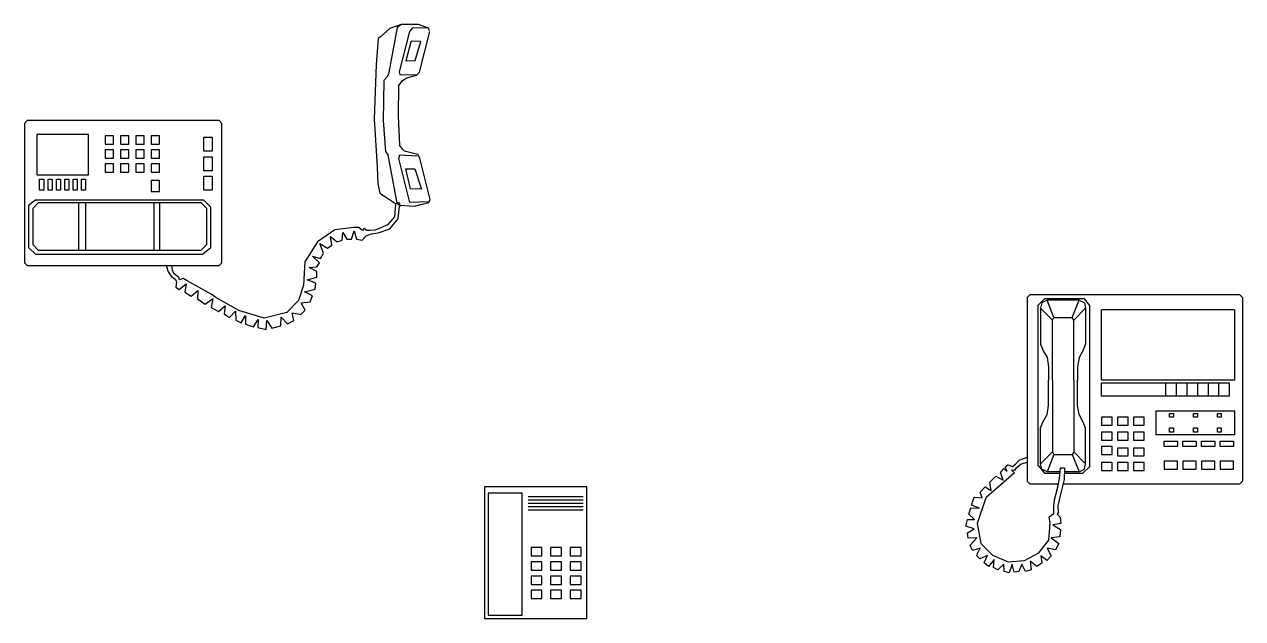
# Model space of a CAD drawing. Header units: inches. Extents: x 11.8 to 54.3, y 10.8 to 35.6.
# Drawn here: x 50.852 to 52.086, y 17.44 to 18.041 of the extents above; entities that cross this region are included whole.
import ezdxf

# ---------------------------------------------------------------- set-up
doc = ezdxf.new("R2010")
doc.units = ezdxf.units.IN
doc.header["$MEASUREMENT"] = 0
doc.layers.add('02', color=2, linetype='Continuous')

msp = doc.modelspace()

# ---------------------------------------------------------------- linework, layer by layer
at = {"layer": '02'}
for p, q in [((51.2336, 18.0414), (51.2222, 18.0371)), ((51.2332, 18.041), (51.2297, 18.0382)), ((51.2513, 18.0414), (51.2336, 18.0414)), ((51.2612, 18.0375), (51.2513, 18.0414)), ((51.2104, 18.0272), (51.2084, 18.0009)), ((51.2127, 18.0288), (51.2104, 18.0272)), ((51.2222, 18.0371), (51.2127, 18.0288)), ((51.2297, 18.0382), (51.2206, 17.991)), ((51.2419, 18.0343), (51.2316, 17.9934)), ((51.2446, 18.0375), (51.2419, 18.0343)), ((51.2612, 18.0378), (51.2446, 18.0375)), ((51.2521, 17.993), (51.2627, 18.0343)), ((51.2624, 18.0347), (51.2612, 18.0375)), ((51.2434, 18.0233), (51.2383, 18.0044)), ((51.2446, 18.0245), (51.2434, 18.0233)), ((51.2537, 18.0241), (51.2446, 18.0245)), ((51.2478, 18.0048), (51.2537, 18.0241)), ((51.2383, 18.0044), (51.2478, 18.0048)), ((51.2084, 18.0009), (51.2064, 17.9458)), ((51.2206, 17.991), (51.219, 17.9879)), ((51.2316, 17.9934), (51.2324, 17.9906)), ((51.2324, 17.9906), (51.2497, 17.9902)), ((51.2395, 17.9871), (51.249, 17.9898)), ((51.249, 17.9898), (51.2521, 17.993)), ((51.2159, 17.9847), (51.2155, 17.9442)), ((51.219, 17.9879), (51.2159, 17.9847)), ((51.2308, 17.9489), (51.2312, 17.9796)), ((51.2312, 17.9796), (51.2348, 17.9847)), ((51.2348, 17.9847), (51.2395, 17.9871)), ((50.8546, 17.9439), (50.8517, 17.9411)), ((50.8517, 17.9411), (50.8517, 17.8)), ((51.0492, 17.9439), (50.8546, 17.9439)), ((51.052, 17.9411), (51.0492, 17.9439)), ((51.052, 17.8), (51.052, 17.9411)), ((51.2064, 17.9458), (51.2092, 17.8969)), ((51.2155, 17.9442), (51.2178, 17.9127)), ((51.2324, 17.9186), (51.2308, 17.9489)), ((50.9166, 17.9298), (50.8644, 17.9298)), ((50.8644, 17.9298), (50.8644, 17.8889)), ((50.9166, 17.8889), (50.9166, 17.9298)), ((50.9335, 17.9284), (50.9335, 17.9199)), ((50.942, 17.9284), (50.9335, 17.9284)), ((50.942, 17.9199), (50.942, 17.9284)), ((50.9491, 17.9284), (50.9491, 17.9199)), ((50.9575, 17.9284), (50.9491, 17.9284)), ((50.9575, 17.9199), (50.9575, 17.9284)), ((50.9646, 17.9284), (50.9646, 17.9199)), ((50.973, 17.9284), (50.9646, 17.9284)), ((50.973, 17.9199), (50.973, 17.9284)), ((50.9801, 17.9284), (50.9801, 17.9199)), ((50.9886, 17.9284), (50.9801, 17.9284)), ((50.9886, 17.9199), (50.9886, 17.9284)), ((50.9335, 17.9199), (50.942, 17.9199)), ((50.9491, 17.9199), (50.9575, 17.9199)), ((50.9646, 17.9199), (50.973, 17.9199)), ((50.9801, 17.9199), (50.9886, 17.9199)), ((51.0337, 17.927), (51.0422, 17.927)), ((51.0337, 17.9129), (51.0337, 17.927)), ((51.0422, 17.927), (51.0422, 17.9129)), ((51.2348, 17.9151), (51.2324, 17.9186)), ((50.9335, 17.9143), (50.9335, 17.9058)), ((50.942, 17.9143), (50.9335, 17.9143)), ((50.9335, 17.9058), (50.942, 17.9058)), ((50.942, 17.9058), (50.942, 17.9143)), ((50.9491, 17.9143), (50.9491, 17.9058)), ((50.9575, 17.9143), (50.9491, 17.9143)), ((50.9491, 17.9058), (50.9575, 17.9058)), ((50.9575, 17.9058), (50.9575, 17.9143)), ((50.9646, 17.9143), (50.9646, 17.9058)), ((50.973, 17.9143), (50.9646, 17.9143)), ((50.9646, 17.9058), (50.973, 17.9058)), ((50.973, 17.9058), (50.973, 17.9143)), ((50.9801, 17.9143), (50.9801, 17.9058)), ((50.9886, 17.9143), (50.9801, 17.9143)), ((50.9801, 17.9058), (50.9886, 17.9058)), ((50.9886, 17.9058), (50.9886, 17.9143)), ((51.0422, 17.9129), (51.0337, 17.9129)), ((51.0337, 17.9072), (51.0422, 17.9072)), ((51.0337, 17.8931), (51.0337, 17.9072)), ((51.0422, 17.9072), (51.0422, 17.8931)), ((51.2178, 17.9127), (51.2202, 17.9091)), ((51.2202, 17.9091), (51.2293, 17.8603)), ((51.2312, 17.9056), (51.2324, 17.9091)), ((51.2415, 17.8651), (51.2312, 17.9056)), ((51.2324, 17.9091), (51.2497, 17.9084)), ((51.2371, 17.9131), (51.2348, 17.9151)), ((51.2505, 17.9095), (51.2371, 17.9131)), ((51.2525, 17.906), (51.2505, 17.9095)), ((51.2631, 17.8639), (51.2525, 17.906)), ((50.9335, 17.9002), (50.9335, 17.8917)), ((50.942, 17.9002), (50.9335, 17.9002)), ((50.9335, 17.8917), (50.942, 17.8917)), ((50.942, 17.8917), (50.942, 17.9002)), ((50.9491, 17.9002), (50.9491, 17.8917)), ((50.9575, 17.9002), (50.9491, 17.9002)), ((50.9491, 17.8917), (50.9575, 17.8917)), ((50.9575, 17.8917), (50.9575, 17.9002)), ((50.9646, 17.9002), (50.9646, 17.8917)), ((50.973, 17.9002), (50.9646, 17.9002)), ((50.9646, 17.8917), (50.973, 17.8917)), ((50.973, 17.8917), (50.973, 17.9002)), ((50.9801, 17.9002), (50.9801, 17.8917)), ((50.9886, 17.9002), (50.9801, 17.9002)), ((50.9801, 17.8917), (50.9886, 17.8917)), ((50.9886, 17.8917), (50.9886, 17.9002)), ((51.0422, 17.8931), (51.0337, 17.8931)), ((51.2092, 17.8969), (51.21, 17.88)), ((51.2431, 17.8749), (51.2383, 17.895)), ((51.2383, 17.895), (51.2474, 17.895)), ((51.2474, 17.895), (51.2541, 17.8745)), ((50.8644, 17.8889), (50.9166, 17.8889)), ((50.8672, 17.8734), (50.8672, 17.8847)), ((50.8672, 17.8847), (50.8715, 17.8847)), ((50.8715, 17.8847), (50.8715, 17.8734)), ((50.8757, 17.8734), (50.8757, 17.8847)), ((50.8757, 17.8847), (50.8799, 17.8847)), ((50.8799, 17.8847), (50.8799, 17.8734)), ((50.8842, 17.8734), (50.8842, 17.8847)), ((50.8842, 17.8847), (50.8884, 17.8847)), ((50.8884, 17.8847), (50.8884, 17.8734)), ((50.8926, 17.8734), (50.8926, 17.8847)), ((50.8926, 17.8847), (50.8969, 17.8847)), ((50.8969, 17.8847), (50.8969, 17.8734)), ((50.9011, 17.8734), (50.9011, 17.8847)), ((50.9011, 17.8847), (50.9053, 17.8847)), ((50.9053, 17.8847), (50.9053, 17.8734)), ((50.9096, 17.8734), (50.9096, 17.8847)), ((50.9096, 17.8847), (50.9138, 17.8847)), ((50.9138, 17.8847), (50.9138, 17.8734)), ((50.9801, 17.8832), (50.9801, 17.872)), ((50.9886, 17.8832), (50.9801, 17.8832)), ((50.9886, 17.872), (50.9886, 17.8832)), ((51.0337, 17.8734), (51.0337, 17.8875)), ((51.0337, 17.8875), (51.0422, 17.8875)), ((51.0422, 17.8875), (51.0422, 17.8734)), ((51.21, 17.88), (51.2119, 17.8706)), ((50.8715, 17.8734), (50.8672, 17.8734)), ((50.8799, 17.8734), (50.8757, 17.8734)), ((50.8884, 17.8734), (50.8842, 17.8734)), ((50.8969, 17.8734), (50.8926, 17.8734)), ((50.9053, 17.8734), (50.9011, 17.8734)), ((50.9138, 17.8734), (50.9096, 17.8734)), ((50.9801, 17.872), (50.9886, 17.872)), ((51.0422, 17.8734), (51.0337, 17.8734)), ((51.2119, 17.8706), (51.2186, 17.8662)), ((51.2186, 17.8662), (51.2249, 17.8619)), ((51.2541, 17.8745), (51.2431, 17.8749)), ((50.863, 17.8635), (50.856, 17.8579)), ((50.856, 17.8579), (50.856, 17.8155)), ((50.8658, 17.8607), (50.8602, 17.855)), ((50.8602, 17.855), (50.8602, 17.8184)), ((51.0337, 17.8635), (50.863, 17.8635)), ((51.0309, 17.8607), (50.8658, 17.8607)), ((50.9067, 17.8607), (50.9067, 17.8127)), ((50.9138, 17.8607), (50.9138, 17.8127)), ((50.9829, 17.8607), (50.9829, 17.8127)), ((50.9886, 17.8607), (50.9886, 17.8127)), ((51.0365, 17.855), (51.0309, 17.8607)), ((51.0407, 17.8564), (51.0337, 17.8635)), ((51.0365, 17.8184), (51.0365, 17.855)), ((51.0407, 17.8155), (51.0407, 17.8564)), ((51.2249, 17.8619), (51.2285, 17.8592)), ((51.228, 17.8592), (51.2268, 17.8464)), ((51.2295, 17.861), (51.228, 17.8592)), ((51.2293, 17.8603), (51.2336, 17.8576)), ((51.2322, 17.8604), (51.2295, 17.861)), ((51.2304, 17.8443), (51.2322, 17.8604)), ((51.232, 17.8584), (51.247, 17.8572)), ((51.2423, 17.8611), (51.2415, 17.8651)), ((51.2612, 17.8615), (51.2423, 17.8611)), ((51.247, 17.8572), (51.2537, 17.8588)), ((51.2537, 17.8588), (51.2616, 17.8611)), ((51.2616, 17.8611), (51.2631, 17.8639)), ((51.2268, 17.8464), (51.2198, 17.8383)), ((51.2222, 17.8343), (51.2304, 17.8443)), ((51.1664, 17.8334), (51.1488, 17.821)), ((51.1858, 17.8355), (51.1664, 17.8334)), ((51.1737, 17.8228), (51.1746, 17.8307)), ((51.1746, 17.8307), (51.1785, 17.8237)), ((51.1834, 17.8237), (51.1861, 17.8322)), ((51.1907, 17.8355), (51.1858, 17.8355)), ((51.1861, 17.8322), (51.1885, 17.824)), ((51.1943, 17.8325), (51.1907, 17.8355)), ((51.1961, 17.8346), (51.1943, 17.8325)), ((51.1989, 17.8325), (51.1961, 17.8346)), ((51.1983, 17.8273), (51.2034, 17.8292)), ((51.2022, 17.8325), (51.1989, 17.8325)), ((51.2074, 17.8331), (51.2022, 17.8325)), ((51.2034, 17.8292), (51.2104, 17.8301)), ((51.2198, 17.8383), (51.2074, 17.8331)), ((51.2104, 17.8301), (51.2222, 17.8343)), ((50.8602, 17.8184), (50.8658, 17.8127)), ((51.0309, 17.8127), (51.0365, 17.8184)), ((51.1488, 17.821), (51.1361, 17.801)), ((51.1512, 17.8195), (51.1588, 17.8146)), ((51.1549, 17.8095), (51.1512, 17.8195)), ((51.1588, 17.8146), (51.1634, 17.8179)), ((51.1619, 17.8264), (51.1688, 17.8213)), ((51.1634, 17.8179), (51.1619, 17.8264)), ((51.1688, 17.8213), (51.1737, 17.8228)), ((51.1785, 17.8237), (51.1834, 17.8237)), ((51.1885, 17.824), (51.194, 17.8228)), ((51.194, 17.8228), (51.1983, 17.8273)), ((50.856, 17.8155), (50.863, 17.8085)), ((50.863, 17.8085), (51.0323, 17.8085)), ((50.8658, 17.8127), (51.0309, 17.8127)), ((51.0323, 17.8085), (51.0407, 17.8155)), ((51.1509, 17.7998), (51.1437, 17.8067)), ((51.1437, 17.8067), (51.1519, 17.8043)), ((51.1519, 17.8043), (51.1549, 17.8095)), ((50.8517, 17.8), (50.8546, 17.7972)), ((50.8546, 17.7972), (51.0492, 17.7972)), ((50.9956, 17.7972), (50.9975, 17.7907)), ((51.0017, 17.7925), (51.0012, 17.7972)), ((51.0032, 17.7892), (51.0017, 17.7925)), ((51.0492, 17.7972), (51.052, 17.8)), ((51.1361, 17.801), (51.1346, 17.7773)), ((51.1403, 17.7952), (51.1482, 17.7958)), ((51.1482, 17.791), (51.1403, 17.7952)), ((51.1482, 17.7958), (51.1509, 17.7998)), ((50.9975, 17.7907), (51.0005, 17.7864)), ((51.0005, 17.7864), (51.0045, 17.7834)), ((51.0084, 17.7849), (51.0032, 17.7892)), ((51.0045, 17.7834), (51.006, 17.781)), ((51.006, 17.781), (51.0054, 17.7752)), ((51.009, 17.7825), (51.0084, 17.7849)), ((51.0127, 17.784), (51.009, 17.7825)), ((51.0166, 17.7816), (51.0127, 17.784)), ((51.0412, 17.7682), (51.0166, 17.7816)), ((51.1382, 17.7828), (51.1482, 17.7855)), ((51.147, 17.7792), (51.1382, 17.7828)), ((51.1482, 17.7855), (51.1482, 17.791)), ((51.0054, 17.7752), (51.0087, 17.7728)), ((51.0087, 17.7728), (51.0157, 17.7785)), ((51.0157, 17.7785), (51.0142, 17.7701)), ((51.0142, 17.7701), (51.0208, 17.7661)), ((51.0208, 17.7661), (51.0275, 17.7719)), ((51.0275, 17.7719), (51.0272, 17.7634)), ((51.0457, 17.7649), (51.0412, 17.7682)), ((51.1346, 17.7773), (51.1294, 17.7616)), ((51.1355, 17.7704), (51.1464, 17.7731)), ((51.1437, 17.7664), (51.1355, 17.7704)), ((51.1464, 17.7731), (51.147, 17.7792)), ((51.8707, 17.7674), (51.868, 17.7647)), ((52.0837, 17.7674), (51.8707, 17.7674)), ((52.0837, 17.7674), (52.0864, 17.7647)), ((51.0272, 17.7634), (51.0351, 17.7579)), ((51.0351, 17.7579), (51.0427, 17.7637)), ((51.0427, 17.7637), (51.0412, 17.7546)), ((51.0691, 17.7516), (51.0457, 17.7649)), ((51.0484, 17.7507), (51.0551, 17.7564)), ((51.0551, 17.7564), (51.0542, 17.7482)), ((51.1294, 17.7616), (51.1179, 17.7494)), ((51.1321, 17.7595), (51.1415, 17.7604)), ((51.1364, 17.7519), (51.1321, 17.7595)), ((51.1415, 17.7604), (51.1437, 17.7664)), ((51.868, 17.7647), (51.868, 17.5786)), ((51.8855, 17.7633), (51.8788, 17.7566)), ((51.8788, 17.7566), (51.8788, 17.5948)), ((51.8828, 17.7593), (51.8815, 17.7539)), ((51.8882, 17.762), (51.8828, 17.7593)), ((51.926, 17.7633), (51.8855, 17.7633)), ((51.895, 17.7445), (51.8882, 17.762)), ((51.9206, 17.762), (51.8882, 17.762)), ((51.9138, 17.7445), (51.9206, 17.762)), ((51.9206, 17.762), (51.926, 17.7593)), ((51.9314, 17.7566), (51.926, 17.7633)), ((51.926, 17.7593), (51.9273, 17.7539)), ((51.9314, 17.5935), (51.9314, 17.7566)), ((52.0864, 17.7647), (52.0864, 17.5786)), ((51.0412, 17.7546), (51.0484, 17.7507)), ((51.0542, 17.7482), (51.0597, 17.7446)), ((51.0597, 17.7446), (51.0657, 17.751)), ((51.0657, 17.751), (51.066, 17.7419)), ((51.0948, 17.7437), (51.0691, 17.7516)), ((51.0715, 17.7391), (51.076, 17.7464)), ((51.076, 17.7464), (51.076, 17.7379)), ((51.0839, 17.7352), (51.0888, 17.7425)), ((51.0888, 17.7425), (51.0882, 17.7343)), ((51.1179, 17.7494), (51.0948, 17.7437)), ((51.1115, 17.7361), (51.1121, 17.7449)), ((51.1121, 17.7449), (51.1185, 17.7382)), ((51.1249, 17.7416), (51.1233, 17.7491)), ((51.1233, 17.7491), (51.1318, 17.7476)), ((51.1318, 17.7476), (51.1364, 17.7519)), ((51.8815, 17.7539), (51.8815, 17.7175)), ((51.8815, 17.7539), (51.8936, 17.7418)), ((51.8936, 17.7418), (51.895, 17.7445)), ((51.895, 17.7445), (51.9138, 17.7445)), ((51.9152, 17.7418), (51.9138, 17.7445)), ((51.9273, 17.7539), (51.9152, 17.7418)), ((51.9273, 17.7539), (51.9273, 17.7175)), ((51.9435, 17.7526), (52.0783, 17.7526)), ((51.9435, 17.6811), (51.9435, 17.7526)), ((52.0783, 17.7526), (52.0783, 17.6811)), ((51.066, 17.7419), (51.0715, 17.7391)), ((51.076, 17.7379), (51.0839, 17.7352)), ((51.0882, 17.7343), (51.0967, 17.7325)), ((51.0967, 17.7325), (51.0973, 17.7413)), ((51.0973, 17.7413), (51.1024, 17.7337)), ((51.1024, 17.7337), (51.1115, 17.7361)), ((51.1185, 17.7382), (51.1249, 17.7416)), ((51.8936, 17.6811), (51.8936, 17.7418)), ((51.9152, 17.6811), (51.9152, 17.7418)), ((51.8815, 17.7175), (51.8842, 17.7108)), ((51.8842, 17.7108), (51.8882, 17.704)), ((51.9246, 17.7108), (51.9206, 17.704)), ((51.9273, 17.7175), (51.9246, 17.7108)), ((51.8882, 17.704), (51.8896, 17.6946)), ((51.8896, 17.6946), (51.8896, 17.6811)), ((51.9206, 17.704), (51.9192, 17.6946)), ((51.9192, 17.6946), (51.9192, 17.6811)), ((51.8896, 17.6555), (51.8896, 17.6811)), ((51.8936, 17.6811), (51.8936, 17.6083)), ((51.9152, 17.6811), (51.9152, 17.6083)), ((51.9192, 17.6555), (51.9192, 17.6811)), ((52.0783, 17.6811), (51.9435, 17.6811)), ((51.9435, 17.6784), (52.0729, 17.6784)), ((51.9435, 17.6649), (51.9435, 17.6784)), ((52.0082, 17.6784), (52.0082, 17.6649)), ((52.019, 17.6784), (52.019, 17.6649)), ((52.0298, 17.6784), (52.0298, 17.6649)), ((52.0406, 17.6784), (52.0406, 17.6649)), ((52.0514, 17.6784), (52.0514, 17.6649)), ((52.0621, 17.6784), (52.0621, 17.6649)), ((52.0729, 17.6784), (52.0729, 17.6649)), ((52.0729, 17.6649), (51.9435, 17.6649)), ((51.8842, 17.6393), (51.8882, 17.6461)), ((51.8882, 17.6461), (51.8896, 17.6555)), ((51.9206, 17.6461), (51.9192, 17.6555)), ((51.9246, 17.6393), (51.9206, 17.6461)), ((51.9988, 17.6258), (51.9988, 17.6501)), ((51.9988, 17.6501), (52.0783, 17.6501)), ((52.0123, 17.6474), (52.0163, 17.6474)), ((52.0123, 17.6434), (52.0123, 17.6474)), ((52.0163, 17.6474), (52.0163, 17.6434)), ((52.0365, 17.6434), (52.0365, 17.6474)), ((52.0365, 17.6474), (52.0406, 17.6474)), ((52.0406, 17.6474), (52.0406, 17.6434)), ((52.0608, 17.6434), (52.0608, 17.6474)), ((52.0608, 17.6474), (52.0648, 17.6474)), ((52.0648, 17.6474), (52.0648, 17.6434)), ((52.0783, 17.6501), (52.0783, 17.6258)), ((51.8815, 17.6326), (51.8842, 17.6393)), ((51.8815, 17.5962), (51.8815, 17.6326)), ((51.9273, 17.6326), (51.9246, 17.6393)), ((51.9273, 17.5962), (51.9273, 17.6326)), ((51.9543, 17.6434), (51.9435, 17.6434)), ((51.9435, 17.6434), (51.9435, 17.6353)), ((51.9435, 17.6353), (51.9543, 17.6353)), ((51.9543, 17.6353), (51.9543, 17.6434)), ((51.9705, 17.6434), (51.9597, 17.6434)), ((51.9597, 17.6434), (51.9597, 17.6353)), ((51.9597, 17.6353), (51.9705, 17.6353)), ((51.9705, 17.6353), (51.9705, 17.6434)), ((51.9866, 17.6434), (51.9759, 17.6434)), ((51.9759, 17.6434), (51.9759, 17.6353)), ((51.9759, 17.6353), (51.9866, 17.6353)), ((51.9866, 17.6353), (51.9866, 17.6434)), ((52.0163, 17.6434), (52.0123, 17.6434)), ((52.0123, 17.6285), (52.0123, 17.6326)), ((52.0123, 17.6326), (52.0163, 17.6326)), ((52.0163, 17.6326), (52.0163, 17.6285)), ((52.0406, 17.6434), (52.0365, 17.6434)), ((52.0365, 17.6285), (52.0365, 17.6326)), ((52.0365, 17.6326), (52.0406, 17.6326)), ((52.0406, 17.6326), (52.0406, 17.6285)), ((52.0648, 17.6434), (52.0608, 17.6434)), ((52.0608, 17.6285), (52.0608, 17.6326)), ((52.0608, 17.6326), (52.0648, 17.6326)), ((52.0648, 17.6326), (52.0648, 17.6285)), ((51.9543, 17.6285), (51.9435, 17.6285)), ((51.9435, 17.6285), (51.9435, 17.6204)), ((51.9435, 17.6204), (51.9543, 17.6204)), ((51.9543, 17.6204), (51.9543, 17.6285)), ((51.9705, 17.6285), (51.9597, 17.6285)), ((51.9597, 17.6285), (51.9597, 17.6204)), ((51.9597, 17.6204), (51.9705, 17.6204)), ((51.9705, 17.6204), (51.9705, 17.6285)), ((51.9866, 17.6285), (51.9759, 17.6285)), ((51.9759, 17.6285), (51.9759, 17.6204)), ((51.9759, 17.6204), (51.9866, 17.6204)), ((51.9866, 17.6204), (51.9866, 17.6285)), ((52.0783, 17.6258), (51.9988, 17.6258)), ((52.0069, 17.6137), (52.0069, 17.6191)), ((52.0069, 17.6191), (52.0203, 17.6191)), ((52.0163, 17.6285), (52.0123, 17.6285)), ((52.0203, 17.6191), (52.0203, 17.6137)), ((52.0257, 17.6137), (52.0257, 17.6191)), ((52.0257, 17.6191), (52.0392, 17.6191)), ((52.0406, 17.6285), (52.0365, 17.6285)), ((52.0392, 17.6191), (52.0392, 17.6137)), ((52.0446, 17.6137), (52.0446, 17.6191)), ((52.0446, 17.6191), (52.0581, 17.6191)), ((52.0581, 17.6191), (52.0581, 17.6137)), ((52.0648, 17.6285), (52.0608, 17.6285)), ((52.0635, 17.6191), (52.077, 17.6191)), ((52.0635, 17.6137), (52.0635, 17.6191)), ((52.077, 17.6191), (52.077, 17.6137)), ((51.8815, 17.5962), (51.8936, 17.6083)), ((51.8936, 17.6083), (51.895, 17.6056)), ((51.9152, 17.6083), (51.9138, 17.6056)), ((51.9273, 17.5962), (51.9152, 17.6083)), ((51.9543, 17.6137), (51.9435, 17.6137)), ((51.9435, 17.6137), (51.9435, 17.6056)), ((51.9543, 17.6056), (51.9543, 17.6137)), ((51.9705, 17.6123), (51.9597, 17.6123)), ((51.9597, 17.6123), (51.9597, 17.6043)), ((51.9705, 17.6043), (51.9705, 17.6123)), ((51.9866, 17.6123), (51.9759, 17.6123)), ((51.9759, 17.6123), (51.9759, 17.6043)), ((51.9866, 17.6043), (51.9866, 17.6123)), ((52.0203, 17.6137), (52.0069, 17.6137)), ((52.0392, 17.6137), (52.0257, 17.6137)), ((52.0581, 17.6137), (52.0446, 17.6137)), ((52.077, 17.6137), (52.0635, 17.6137)), ((51.8459, 17.593), (51.8483, 17.5954)), ((51.8483, 17.5954), (51.8533, 17.5935)), ((51.8533, 17.5935), (51.8561, 17.5961)), ((51.8561, 17.5961), (51.8599, 17.5999)), ((51.8621, 17.5959), (51.8566, 17.5916)), ((51.8599, 17.5999), (51.868, 17.6029)), ((51.868, 17.5975), (51.8621, 17.5959)), ((51.8788, 17.5948), (51.8855, 17.5867)), ((51.8828, 17.5908), (51.8815, 17.5962)), ((51.895, 17.6056), (51.8882, 17.5881)), ((51.895, 17.6056), (51.9138, 17.6056)), ((51.9138, 17.6056), (51.9206, 17.5881)), ((51.926, 17.5908), (51.9273, 17.5962)), ((51.9435, 17.6056), (51.9543, 17.6056)), ((51.9543, 17.5975), (51.9435, 17.5975)), ((51.9435, 17.5975), (51.9435, 17.5894)), ((51.9543, 17.5894), (51.9543, 17.5975)), ((51.9597, 17.6043), (51.9705, 17.6043)), ((51.9597, 17.5975), (51.9597, 17.5894)), ((51.9705, 17.5975), (51.9597, 17.5975)), ((51.9705, 17.5894), (51.9705, 17.5975)), ((51.9759, 17.6043), (51.9866, 17.6043)), ((51.9866, 17.5975), (51.9759, 17.5975)), ((51.9759, 17.5975), (51.9759, 17.5894)), ((51.9866, 17.5894), (51.9866, 17.5975)), ((52.0069, 17.5989), (52.0069, 17.5908)), ((52.0203, 17.5989), (52.0069, 17.5989)), ((52.0203, 17.5908), (52.0203, 17.5989)), ((52.0257, 17.5989), (52.0257, 17.5908)), ((52.0392, 17.5989), (52.0257, 17.5989)), ((52.0392, 17.5908), (52.0392, 17.5989)), ((52.0446, 17.5989), (52.0446, 17.5908)), ((52.0581, 17.5989), (52.0446, 17.5989)), ((52.0581, 17.5908), (52.0581, 17.5989)), ((52.077, 17.5989), (52.0635, 17.5989)), ((52.0635, 17.5989), (52.0635, 17.5908)), ((52.077, 17.5908), (52.077, 17.5989)), ((51.8302, 17.5778), (51.8364, 17.5837)), ((51.8364, 17.5837), (51.8438, 17.5799)), ((51.8409, 17.5878), (51.8445, 17.5916)), ((51.8438, 17.5799), (51.8409, 17.5878)), ((51.8552, 17.5871), (51.8442, 17.5773)), ((51.8445, 17.5916), (51.8478, 17.589)), ((51.8478, 17.589), (51.8459, 17.593)), ((51.8552, 17.5897), (51.8523, 17.5899)), ((51.8523, 17.5899), (51.8552, 17.5871)), ((51.8566, 17.5916), (51.8552, 17.5897)), ((51.8882, 17.5881), (51.8828, 17.5908)), ((51.8855, 17.5867), (51.9013, 17.5867)), ((51.9014, 17.5881), (51.8882, 17.5881)), ((51.9009, 17.5813), (51.9017, 17.5921)), ((51.9017, 17.5921), (51.9058, 17.5921)), ((51.9058, 17.5921), (51.9056, 17.5805)), ((51.9206, 17.5881), (51.9057, 17.5881)), ((51.9057, 17.5867), (51.9246, 17.5867)), ((51.9206, 17.5881), (51.926, 17.5908)), ((51.9246, 17.5867), (51.9314, 17.5935)), ((51.9435, 17.5894), (51.9543, 17.5894)), ((51.9597, 17.5894), (51.9705, 17.5894)), ((51.9759, 17.5894), (51.9866, 17.5894)), ((52.0069, 17.5908), (52.0203, 17.5908)), ((52.0257, 17.5908), (52.0392, 17.5908)), ((52.0446, 17.5908), (52.0581, 17.5908)), ((52.0635, 17.5908), (52.077, 17.5908)), ((51.8203, 17.5676), (51.8255, 17.5731)), ((51.8255, 17.5731), (51.8317, 17.5693)), ((51.8442, 17.5773), (51.8264, 17.5621)), ((51.8317, 17.5693), (51.8302, 17.5778)), ((51.868, 17.5786), (51.8707, 17.5759)), ((51.8707, 17.5759), (51.8998, 17.5759)), ((51.8957, 17.5598), (51.899, 17.5726)), ((51.899, 17.5726), (51.9009, 17.5813)), ((51.9056, 17.5805), (51.9023, 17.5669)), ((51.9045, 17.5759), (52.0837, 17.5759)), ((52.0864, 17.5786), (52.0837, 17.5759)), ((51.3623, 17.5632), (51.4181, 17.5632)), ((51.3623, 17.5598), (51.4181, 17.5598)), ((51.8117, 17.5543), (51.8142, 17.5625)), ((51.8142, 17.5625), (51.8224, 17.5617)), ((51.8262, 17.5617), (51.8172, 17.536)), ((51.8224, 17.5616), (51.8203, 17.5676)), ((51.8949, 17.5532), (51.8957, 17.5598)), ((51.9023, 17.5669), (51.899, 17.554)), ((51.3623, 17.5564), (51.4181, 17.5564)), ((51.3623, 17.553), (51.4181, 17.553)), ((51.3623, 17.5497), (51.4181, 17.5497)), ((51.809, 17.5453), (51.8109, 17.5516)), ((51.8147, 17.5398), (51.809, 17.5453)), ((51.8109, 17.5516), (51.8196, 17.5513)), ((51.8196, 17.5513), (51.8117, 17.5543)), ((51.8903, 17.5426), (51.8952, 17.5461)), ((51.8952, 17.5461), (51.8949, 17.5532)), ((51.8993, 17.5469), (51.8985, 17.5453)), ((51.8985, 17.5453), (51.9015, 17.5423)), ((51.899, 17.554), (51.8993, 17.5469)), ((51.806, 17.533), (51.8074, 17.5398)), ((51.8144, 17.5305), (51.806, 17.533)), ((51.8074, 17.5398), (51.8147, 17.5398)), ((51.8172, 17.536), (51.821, 17.5155)), ((51.89, 17.5191), (51.8914, 17.5363)), ((51.8914, 17.5363), (51.8903, 17.5426)), ((51.902, 17.5357), (51.8941, 17.5344)), ((51.8941, 17.5344), (51.9018, 17.5297)), ((51.9015, 17.5423), (51.902, 17.5357)), ((51.8074, 17.5264), (51.8144, 17.5305)), ((51.8084, 17.521), (51.8074, 17.5264)), ((51.8169, 17.5213), (51.8084, 17.521)), ((51.8104, 17.5139), (51.8169, 17.5213)), ((51.9012, 17.5224), (51.8925, 17.5215)), ((51.8925, 17.5215), (51.9001, 17.5155)), ((51.9018, 17.5297), (51.9012, 17.5224)), ((51.8125, 17.5084), (51.8104, 17.5139)), ((51.8204, 17.5109), (51.8125, 17.5084)), ((51.8166, 17.5035), (51.8204, 17.5109)), ((51.821, 17.5155), (51.833, 17.5038)), ((51.8797, 17.506), (51.89, 17.5191)), ((51.8966, 17.5092), (51.8884, 17.5109)), ((51.8884, 17.5109), (51.8922, 17.5032)), ((51.9001, 17.5155), (51.8966, 17.5092)), ((51.8202, 17.5002), (51.8166, 17.5035)), ((51.8278, 17.5035), (51.8202, 17.5002)), ((51.8245, 17.4961), (51.8278, 17.5035)), ((51.8289, 17.4923), (51.8245, 17.4961)), ((51.8346, 17.4994), (51.8289, 17.4923)), ((51.833, 17.5038), (51.8488, 17.497)), ((51.8338, 17.4912), (51.8346, 17.4994)), ((51.8488, 17.497), (51.8652, 17.4983)), ((51.8652, 17.4983), (51.8797, 17.506)), ((51.8777, 17.4923), (51.8712, 17.4978)), ((51.8712, 17.4978), (51.872, 17.4888)), ((51.8829, 17.4956), (51.8777, 17.4923)), ((51.8881, 17.4983), (51.8818, 17.503)), ((51.8818, 17.503), (51.8829, 17.4956)), ((51.8922, 17.5032), (51.8881, 17.4983)), ((51.8382, 17.489), (51.8338, 17.4912)), ((51.8445, 17.4945), (51.8382, 17.489)), ((51.8447, 17.4871), (51.8445, 17.4945)), ((51.8499, 17.4858), (51.8447, 17.4871)), ((51.8529, 17.4945), (51.8499, 17.4858)), ((51.8548, 17.4866), (51.8529, 17.4945)), ((51.8595, 17.4871), (51.8548, 17.4866)), ((51.8627, 17.4945), (51.8595, 17.4871)), ((51.8663, 17.4871), (51.8627, 17.4945)), ((51.872, 17.4888), (51.8663, 17.4871))]:
    msp.add_line(p, q, dxfattribs=at)
for points in [[(51.318, 17.5729), (51.318, 17.4395), (51.4219, 17.4395), (51.4219, 17.5729)], [(51.3218, 17.5665), (51.3218, 17.4429), (51.3564, 17.4429), (51.3564, 17.5665)], [(51.3653, 17.5117), (51.3653, 17.5032), (51.3763, 17.5032), (51.3763, 17.5117)], [(51.3851, 17.5117), (51.3851, 17.5032), (51.3961, 17.5032), (51.3961, 17.5117)], [(51.405, 17.5117), (51.405, 17.5032), (51.416, 17.5032), (51.416, 17.5117)], [(51.3653, 17.4969), (51.3653, 17.4885), (51.3763, 17.4885), (51.3763, 17.4969)], [(51.3851, 17.4969), (51.3851, 17.4885), (51.3961, 17.4885), (51.3961, 17.4969)], [(51.405, 17.4969), (51.405, 17.4885), (51.416, 17.4885), (51.416, 17.4969)], [(51.3653, 17.4826), (51.3653, 17.4741), (51.3763, 17.4741), (51.3763, 17.4826)], [(51.3851, 17.4826), (51.3851, 17.4741), (51.3961, 17.4741), (51.3961, 17.4826)], [(51.405, 17.4826), (51.405, 17.4741), (51.416, 17.4741), (51.416, 17.4826)], [(51.3653, 17.4682), (51.3653, 17.4598), (51.3763, 17.4598), (51.3763, 17.4682)], [(51.3851, 17.4682), (51.3851, 17.4598), (51.3961, 17.4598), (51.3961, 17.4682)], [(51.405, 17.4682), (51.405, 17.4598), (51.416, 17.4598), (51.416, 17.4682)]]:
    msp.add_lwpolyline(points, close=True, dxfattribs=at)

doc.saveas('drawing.dxf')
